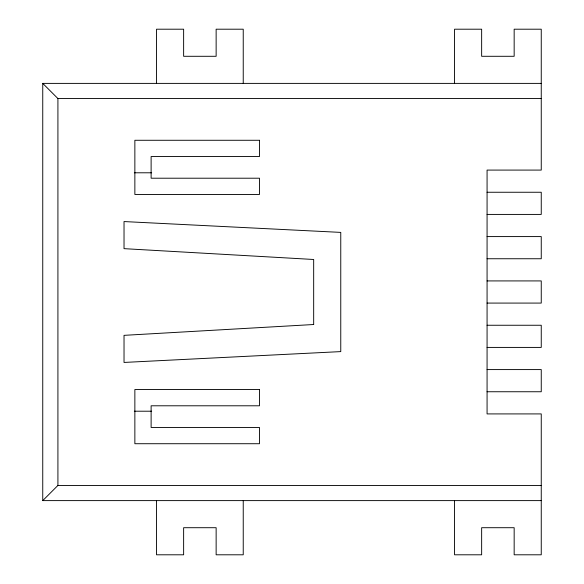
<?xml version="1.0" encoding="UTF-8"?>
<svg xmlns="http://www.w3.org/2000/svg" width="584" height="584" viewBox="0 0 584 584"><rect width="100%" height="100%" fill="white"/><g stroke="black" fill="none" stroke-linecap="round" stroke-linejoin="round"><path stroke-width="0.88" d="M541.251 83.388L42.749 83.388L42.749 500.612L57.918 485.443L541.251 485.443M42.749 83.388L57.918 98.557L541.251 98.557M134.335 172.791L151.665 172.791M487.071 192.253L541.251 192.253L541.251 214.416L487.071 214.416M487.071 236.586L541.251 236.586L541.251 258.748L487.071 258.748M487.071 280.919L541.251 280.919L541.251 303.081L487.071 303.081M487.071 325.252L541.251 325.252L541.251 347.414L487.071 347.414M487.071 369.584L541.251 369.584L541.251 391.747L487.071 391.747M134.335 411.209L151.665 411.209M42.749 500.612L541.251 500.612M454.556 83.388L454.556 29.2L481.647 29.2L481.647 56.29L514.161 56.29L514.161 29.2L541.251 29.2L541.251 170.083L487.071 170.083L487.071 413.917L541.251 413.917L541.251 554.8L514.161 554.8L514.161 527.71L481.647 527.71L481.647 554.8L454.556 554.8L454.556 500.612M243.236 83.388L243.236 29.2L216.138 29.2L216.138 56.29L183.632 56.29L183.632 29.2L156.534 29.2L156.534 83.388M243.236 500.612L243.236 554.8L216.138 554.8L216.138 527.71L183.632 527.71L183.632 554.8L156.534 554.8L156.534 500.612M57.918 98.557L57.918 485.443M313.674 324.514L124.027 335.347L124.027 362.438L340.764 351.604L340.764 232.395L124.027 221.562L124.027 248.653L313.674 259.486L313.674 324.514M259.486 140.277L134.86 140.277L134.86 194.465L259.486 194.465L259.486 178.208L151.117 178.208L151.117 156.534L259.486 156.534L259.486 140.277M259.486 389.535L134.86 389.535L134.86 443.723L259.486 443.723L259.486 427.466L151.117 427.466L151.117 405.792L259.486 405.792L259.486 389.535"/></g></svg>
